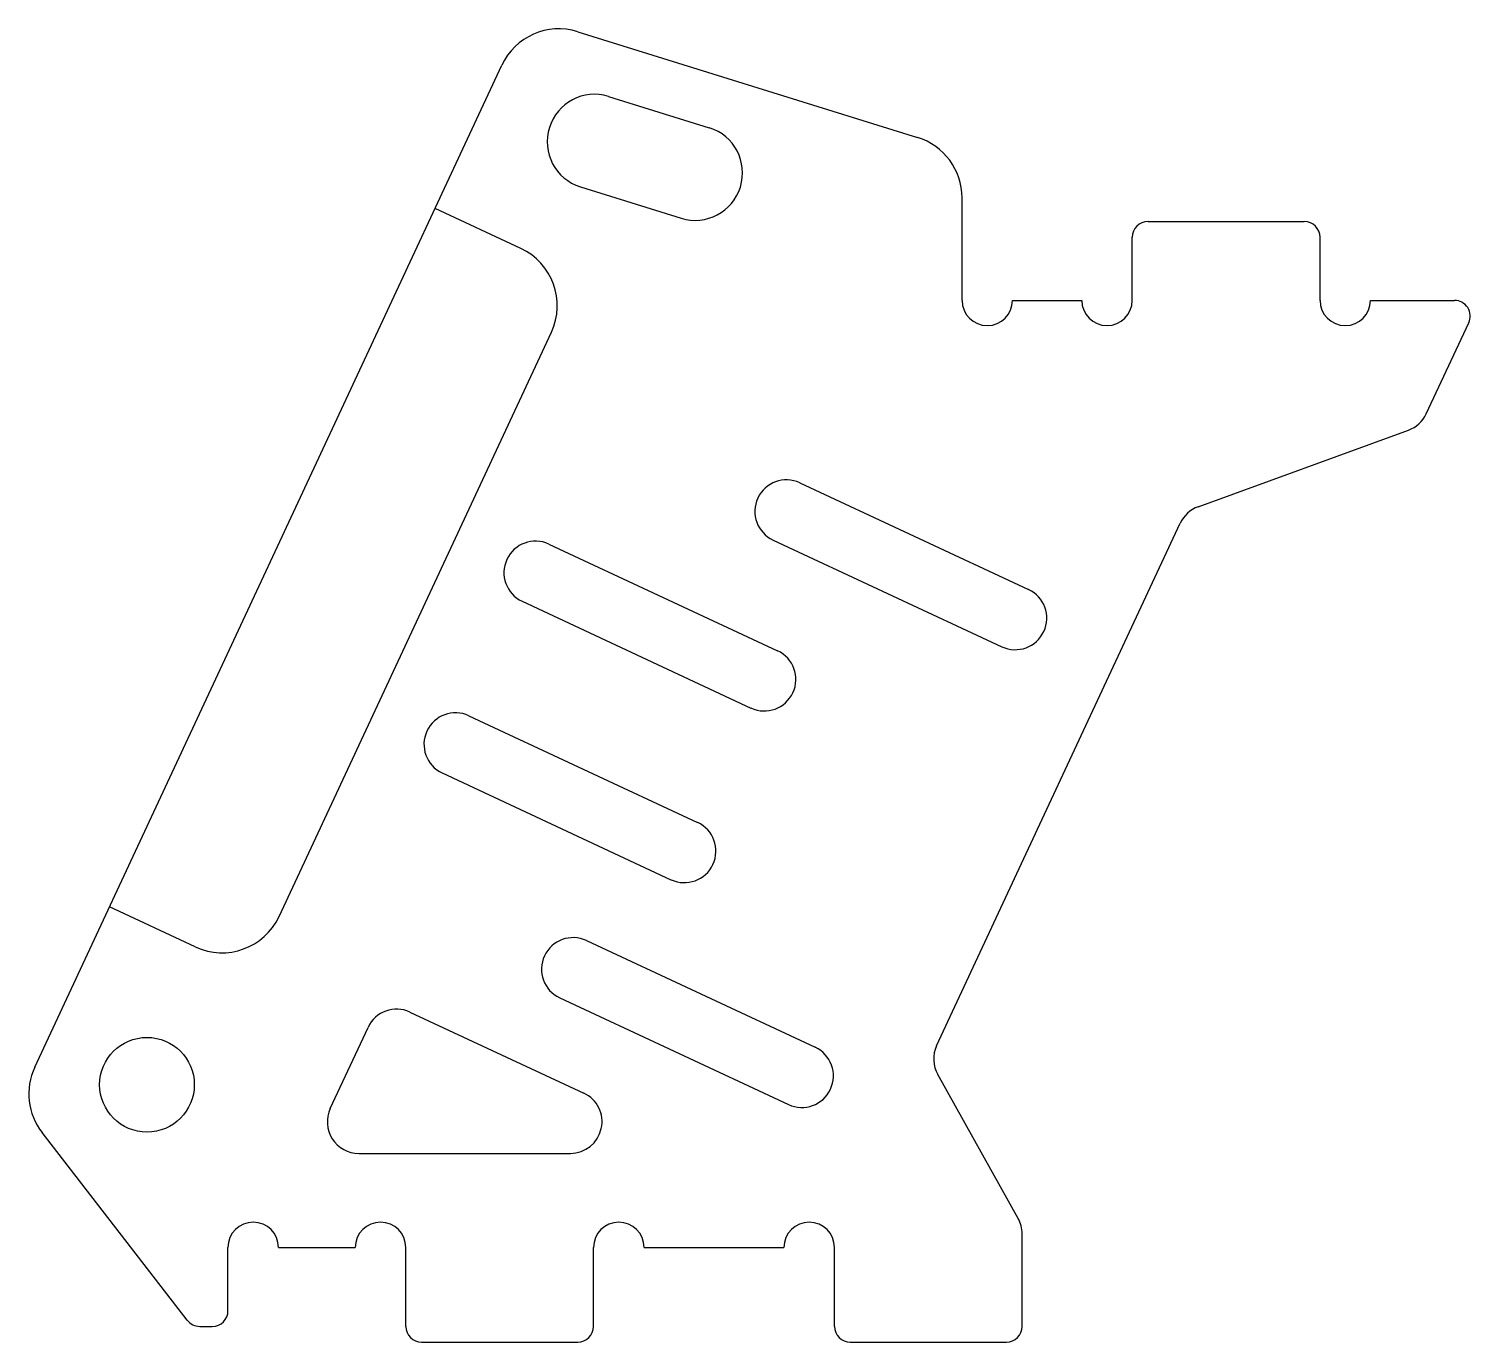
# Model space of a CAD drawing. Header units: millimetres. Extents: x 5 to 50.7, y 5 to 46.6.
import ezdxf

# ---------------------------------------------------------------- set-up
doc = ezdxf.new("R2010")
doc.units = ezdxf.units.MM
doc.layers.add('CUT', color=7, linetype='Continuous')
doc.layers.add('POCKET', color=7, linetype='Continuous')

msp = doc.modelspace()

# ---------------------------------------------------------------- linework, layer by layer
at = {"layer": 'CUT'}
for p, q in [((22.394, 46.51), (33.168, 43.16)), ((5.187, 13.707), (19.987, 45.446)), ((23.373, 44.459), (26.564, 43.467)), ((22.482, 41.594), (25.673, 40.602)), ((34.574, 38), (34.574, 41.25)), ((40.469, 40.5), (45.419, 40.5)), ((39.969, 38), (39.969, 40)), ((45.919, 38), (45.919, 40)), ((36.174, 38), (38.369, 38)), ((47.519, 38), (50.178, 38)), ((49.286, 34.405), (50.631, 37.289)), ((42.055, 31.462), (48.722, 33.888)), ((29.431, 32.22), (36.683, 28.841)), ((33.769, 14.385), (41.491, 30.945)), ((21.48, 30.28), (28.731, 26.9)), ((28.587, 30.408), (35.838, 27.028)), ((20.635, 28.467), (27.886, 25.087)), ((18.945, 24.841), (26.196, 21.462)), ((18.1, 23.029), (25.351, 19.649)), ((22.67, 17.72), (29.921, 14.34)), ((21.825, 15.907), (29.076, 12.527)), ((17.079, 15.455), (22.588, 12.888)), ((14.552, 12.404), (15.75, 14.972)), ((36.354, 8.921), (33.803, 13.474)), ((10.019, 5.694), (5.418, 11.638)), ((15.459, 10.981), (22.166, 10.981)), ((36.481, 5.5), (36.481, 8.432)), ((11.312, 6), (11.312, 8)), ((12.912, 8), (15.347, 8)), ((16.947, 5.5), (16.947, 8)), ((22.897, 5.5), (22.897, 8)), ((24.497, 8), (28.931, 8)), ((30.531, 5.5), (30.531, 8)), ((10.415, 5.5), (10.812, 5.5)), ((17.447, 5), (22.397, 5)), ((31.031, 5), (35.981, 5))]:
    msp.add_line(p, q, dxfattribs=at)
msp.add_circle((8.744, 13.154), 1.5, dxfattribs=at)
for centre, radius, start, end in [((21.8, 44.6), 2, 72.7262, 155), ((22.928, 43.027), 1.5, 72.7262, 252.7262), ((26.118, 42.035), 1.5, 252.7262, 72.7262), ((32.574, 41.25), 2, 0, 72.7262), ((40.469, 40), 0.5, 90, 180), ((45.419, 40), 0.5, 0, 90), ((35.374, 38), 0.8, 180, 0), ((39.169, 38), 0.8, 180, 0), ((46.719, 38), 0.8, 180, 0), ((50.178, 37.5), 0.5, 335, 90), ((48.38, 34.827), 1, 289.9935, 335), ((29.009, 31.314), 1, 65.01, 245.01), ((42.397, 30.522), 1, 109.9935, 155), ((21.057, 29.373), 1, 65.01, 245.01), ((36.26, 27.934), 1, 245.01, 65.01), ((28.308, 25.994), 1, 245.01, 65.01), ((18.523, 23.935), 1, 65.01, 245.01), ((25.774, 20.555), 1, 245.01, 65.01), ((22.247, 16.813), 1, 65.01, 245.01), ((16.656, 14.549), 1, 65.01, 155), ((29.498, 13.433), 1, 245.01, 65.01), ((34.675, 13.963), 1, 155, 209.2621), ((7, 12.862), 2, 155, 217.7421), ((22.166, 11.981), 1, 270, 65.01), ((15.459, 11.981), 1, 155, 270), ((12.112, 8), 0.8, 0, 180), ((16.147, 8), 0.8, 0, 180), ((23.697, 8), 0.8, 0, 180), ((29.731, 8), 0.8, 0, 180), ((35.481, 8.432), 1, 0, 29.2621), ((10.812, 6), 0.5, 270, 0), ((10.415, 6), 0.5, 217.7421, 270), ((17.447, 5.5), 0.5, 180, 270), ((22.397, 5.5), 0.5, 270, 0), ((31.031, 5.5), 0.5, 180, 270), ((35.981, 5.5), 0.5, 270, 0)]:
    msp.add_arc(centre, radius, start, end, dxfattribs=at)
at = {"layer": 'POCKET'}
for p, q in [((20.593, 39.645), (17.874, 40.913)), ((12.934, 18.488), (21.56, 36.987)), ((10.276, 17.52), (7.557, 18.788))]:
    msp.add_line(p, q, dxfattribs=at)
for centre, start, end in [((19.747, 37.833), 335, 65), ((11.121, 19.333), 245, 335)]:
    msp.add_arc(centre, 2, start, end, dxfattribs=at)

doc.saveas('drawing.dxf')
